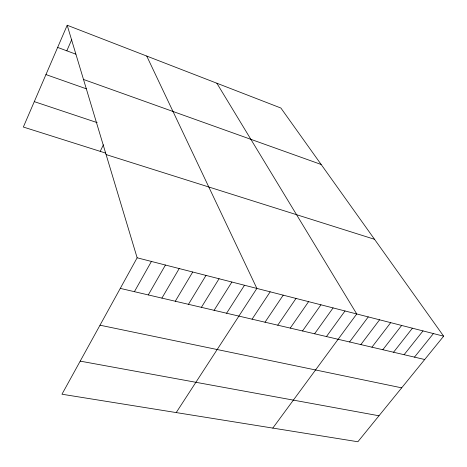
<?xml version="1.0" encoding="UTF-8"?>
<svg xmlns="http://www.w3.org/2000/svg" width="467" height="467" viewBox="0 0 467 467"><rect width="100%" height="100%" fill="white"/><g stroke="black" fill="none" stroke-linecap="round" stroke-linejoin="round"><path stroke-width="0.7" d="M67.195 25.247L137.14 257.796L61.965 394.224L357.868 441.753L443.65 336.193L280.895 108.035L67.195 25.247L23.35 127.036L105.653 153.083M66.816 50.815L71.772 39.491M100.212 151.361L103.411 144.805M134.408 291.688L151.419 261.444M148.278 294.928L165.435 265.028M161.909 298.109L179.205 268.554M175.294 301.238L192.725 272.01M188.458 304.315L206.005 275.407M201.388 307.339L219.058 278.746M214.102 310.304L231.883 282.027M226.6 313.229L244.486 285.249M176.211 412.577L256.873 288.419L146.731 56.058M252.081 319.177L270.165 291.817M265.028 322.207L283.206 295.156M277.748 325.178L296.02 298.431M290.246 328.097L308.594 301.647M302.528 330.969L320.952 304.805M314.595 333.788L333.088 307.911M326.456 336.555L345.014 310.964M272.804 428.093L356.735 313.958L216.846 83.219M349.573 341.961L368.253 316.906M360.845 344.593L379.572 319.802M371.93 347.185L390.704 322.65M382.829 349.73L401.649 325.446M393.553 352.235L412.408 328.202M404.101 354.698L422.997 330.91M414.486 357.127L433.405 333.572M80.201 361.131L378.976 415.776M100.002 325.201L401.678 387.844M120.288 288.384L424.696 359.514M137.14 257.796L443.65 336.193M106.097 154.571L374.534 239.302M34.289 101.637L97.165 122.623M45.947 74.58L86.354 88.823M83.5 79.454L321.15 164.472M57.651 47.412L75.882 54.19"/></g></svg>
